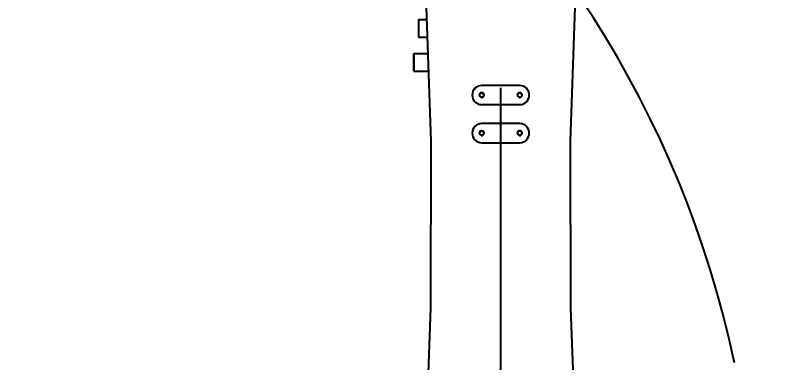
# Model space of a CAD drawing. Header units: millimetres. Extents: x 7426 to 8740, y 124 to 421.
# Drawn here: x 8482.51 to 8509.15, y 360.64 to 372.8 of the extents above; entities that cross this region are included whole.
import ezdxf

# ---------------------------------------------------------------- set-up
doc = ezdxf.new("R2010")
doc.units = ezdxf.units.MM
doc.linetypes.add('CENTER', pattern=[0.6, 0.375, -0.075, 0.075, -0.075])
for name, color, linetype in [('中心线', 7, 'Continuous'), ('外形图', 7, 'Continuous'), ('尺寸标注', 7, 'Continuous'), ('运动范围', 7, 'Continuous')]:
    doc.layers.add(name, color=color, linetype=linetype)
doc.styles.add('微软雅黑', font='msyh.ttc')
doc.dimstyles.new('尺寸标注_1_30比例', dxfattribs={"dimtxt": 2.1, "dimasz": 1.7, "dimexe": 0.5, "dimexo": 0.4, "dimgap": 0.5, "dimtad": 1, "dimdec": 1, "dimlfac": 30, "dimdsep": 46, "dimtxsty": '微软雅黑', "dimcen": 0.09, "dimadec": 0, "dimazin": 0, "dimtp": 0.01, "dimtm": 0.01, "dimtfac": 1, "dimtdec": 1, "dimtofl": 0, "dimtmove": 0, "dimatfit": 3, "dimfxl": 1, "dimtolj": 1, "dimarcsym": 0})

# ---------------------------------------------------------------- blocks, each defined once
blk = doc.blocks.new('*D1028')
at = {"layer": 'Defpoints', "color": 0}
for p in [(8499.514, 412.739), (8584.397, 412.739), (8500.046, 331.509)]:
    blk.add_point(p, dxfattribs=at)
at = {"layer": '尺寸标注', "color": 0, "lineweight": -2}
for p, q in [((8499.914, 412.739), (8584.897, 412.739)), ((8584.397, 333.209), (8584.397, 411.039)), ((8500.446, 331.509), (8584.897, 331.509))]:
    blk.add_line(p, q, dxfattribs=at)
at = {"layer": '尺寸标注', "color": 0}
for points in [[(8584.68, 411.039), (8584.114, 411.039), (8584.397, 412.739)], [(8584.114, 333.209), (8584.68, 333.209), (8584.397, 331.509)]]:
    blk.add_solid(points, dxfattribs=at)
at = {"layer": '尺寸标注', "color": 0, "insert": (8582.812, 372.124), "char_height": 2.1, "attachment_point": 5, "rotation": 90, "style": '微软雅黑'}
blk.add_mtext('\\A1;\\A1;2437', dxfattribs=at)

msp = doc.modelspace()

# ---------------------------------------------------------------- linework, layer by layer
at = {"layer": '中心线', "color": 7, "linetype": 'CENTER', "ltscale": 50}
msp.add_line((8499.5138, 351.5093), (8499.5138, 376.176), dxfattribs=at)
at = {"layer": '外形图', "linetype": 'Continuous'}
for p, q in [((8496.6356, 372.656), (8496.9208, 372.656)), ((8496.6356, 372.0293), (8496.9427, 372.0293)), ((8496.4688, 371.466), (8496.9623, 371.466)), ((8496.4688, 370.8393), (8496.9842, 370.8393)), ((8500.1804, 370.3427), (8498.8471, 370.3427)), ((8498.8471, 369.676), (8500.1804, 369.676)), ((8500.1804, 369.0093), (8498.8471, 369.0093)), ((8498.8471, 368.3427), (8500.1804, 368.3427))]:
    msp.add_line(p, q, dxfattribs=at)
for points in [[(8496.8706, 374.0947), (8497.0696, 368.3942), (8497.0597, 362.548), (8496.8387, 356.733), (8496.4259, 351.1278)], [(8502.6016, 351.1285), (8502.1888, 356.7327), (8501.9678, 362.5482), (8501.958, 368.3949), (8502.157, 374.0947)]]:
    msp.add_lwpolyline(points, dxfattribs=at)
for centre in [(8498.8471, 370.0093), (8500.1804, 370.0093), (8498.8471, 368.676), (8500.1804, 368.676)]:
    msp.add_circle(centre, 0.075, dxfattribs=at)
for centre, radius, start, end in [((8498.8471, 370.0093), 0.3333, 90, 270), ((8500.1804, 370.0093), 0.3333, 270, 90), ((8498.8471, 370.0093), 0.0833, 255, 195), ((8500.1804, 370.0093), 0.0833, 255, 195), ((8498.8471, 368.676), 0.3333, 90, 270), ((8500.1804, 368.676), 0.3333, 270, 90), ((8498.8471, 368.676), 0.0833, 255, 195), ((8500.1804, 368.676), 0.0833, 255, 195)]:
    msp.add_arc(centre, radius, start, end, dxfattribs=at)
for points, knots in [([(8496.6356, 372.656), (8496.6336, 372.656), (8496.6368, 372.6433), (8496.6327, 372.6302), (8496.6341, 372.5991), (8496.6327, 372.5617), (8496.6326, 372.5144), (8496.632, 372.4407), (8496.6319, 372.3826), (8496.6319, 372.3427)], [0, 0, 0, 0, 0.0193535, 0.076291, 0.1686881, 0.2930249, 0.444547, 0.6173649, 1, 1, 1, 1]), ([(8496.6319, 372.3427), (8496.6319, 372.2904), (8496.6317, 372.2121), (8496.6337, 372.1077), (8496.6326, 372.0553), (8496.6356, 372.0293)], [0, 0, 0, 0, 0.5000365, 0.7500473, 1, 1, 1, 1]), ([(8496.4671, 371.1527), (8496.4671, 371.2049), (8496.4681, 371.3093), (8496.4661, 371.4139), (8496.4688, 371.466)], [0, 0, 0, 0, 0.5000099, 1, 1, 1, 1]), ([(8496.4688, 371.466), (8496.4708, 371.466), (8496.4681, 371.4584), (8496.4697, 371.452), (8496.4691, 371.4355), (8496.47, 371.4101), (8496.4699, 371.3713), (8496.4702, 371.3246), (8496.4704, 371.2507), (8496.4705, 371.1926), (8496.4705, 371.1527)], [0, 0, 0, 0, 0.0192455, 0.0430894, 0.0761588, 0.1685546, 0.2929039, 0.4444482, 0.6172951, 1, 1, 1, 1]), ([(8496.4688, 370.8393), (8496.4668, 370.8394), (8496.4695, 370.847), (8496.4679, 370.8533), (8496.4685, 370.8698), (8496.4676, 370.8953), (8496.4677, 370.934), (8496.4674, 370.9808), (8496.4672, 371.0547), (8496.4671, 371.1127), (8496.4671, 371.1527)], [0, 0, 0, 0, 0.0192455, 0.0430894, 0.0761588, 0.1685546, 0.2929039, 0.4444482, 0.6172951, 1, 1, 1, 1]), ([(8496.4705, 371.1527), (8496.4705, 371.1005), (8496.4695, 370.996), (8496.4715, 370.8915), (8496.4688, 370.8393)], [0, 0, 0, 0, 0.5000099, 1, 1, 1, 1])]:
    msp.add_open_spline(points, degree=3, knots=knots, dxfattribs=at)
at = {"layer": '运动范围'}
for centre, radius, start, end in [((8499.5138, 348.176), 64.5631, 295, 170), ((8471.9391, 353.0382), 36.5631, 12.00224, 93.00059)]:
    msp.add_arc(centre, radius, start, end, dxfattribs=at)

# ---------------------------------------------------------------- dimensions: what is measured, and where the dimension line sits
at = {"layer": '尺寸标注'}
dim = msp.add_linear_dim(base=(8584.3971, 412.7391), p1=(8500.0461, 331.5093), p2=(8499.5138, 412.7391), angle=90, text='\\A1;2437', dimstyle='尺寸标注_1_30比例', dxfattribs=at)
dim.commit()
dim.dimension.update_dxf_attribs({"geometry": '*D1028', "text_midpoint": (8582.8118, 372.1242)})

doc.saveas('drawing.dxf')
